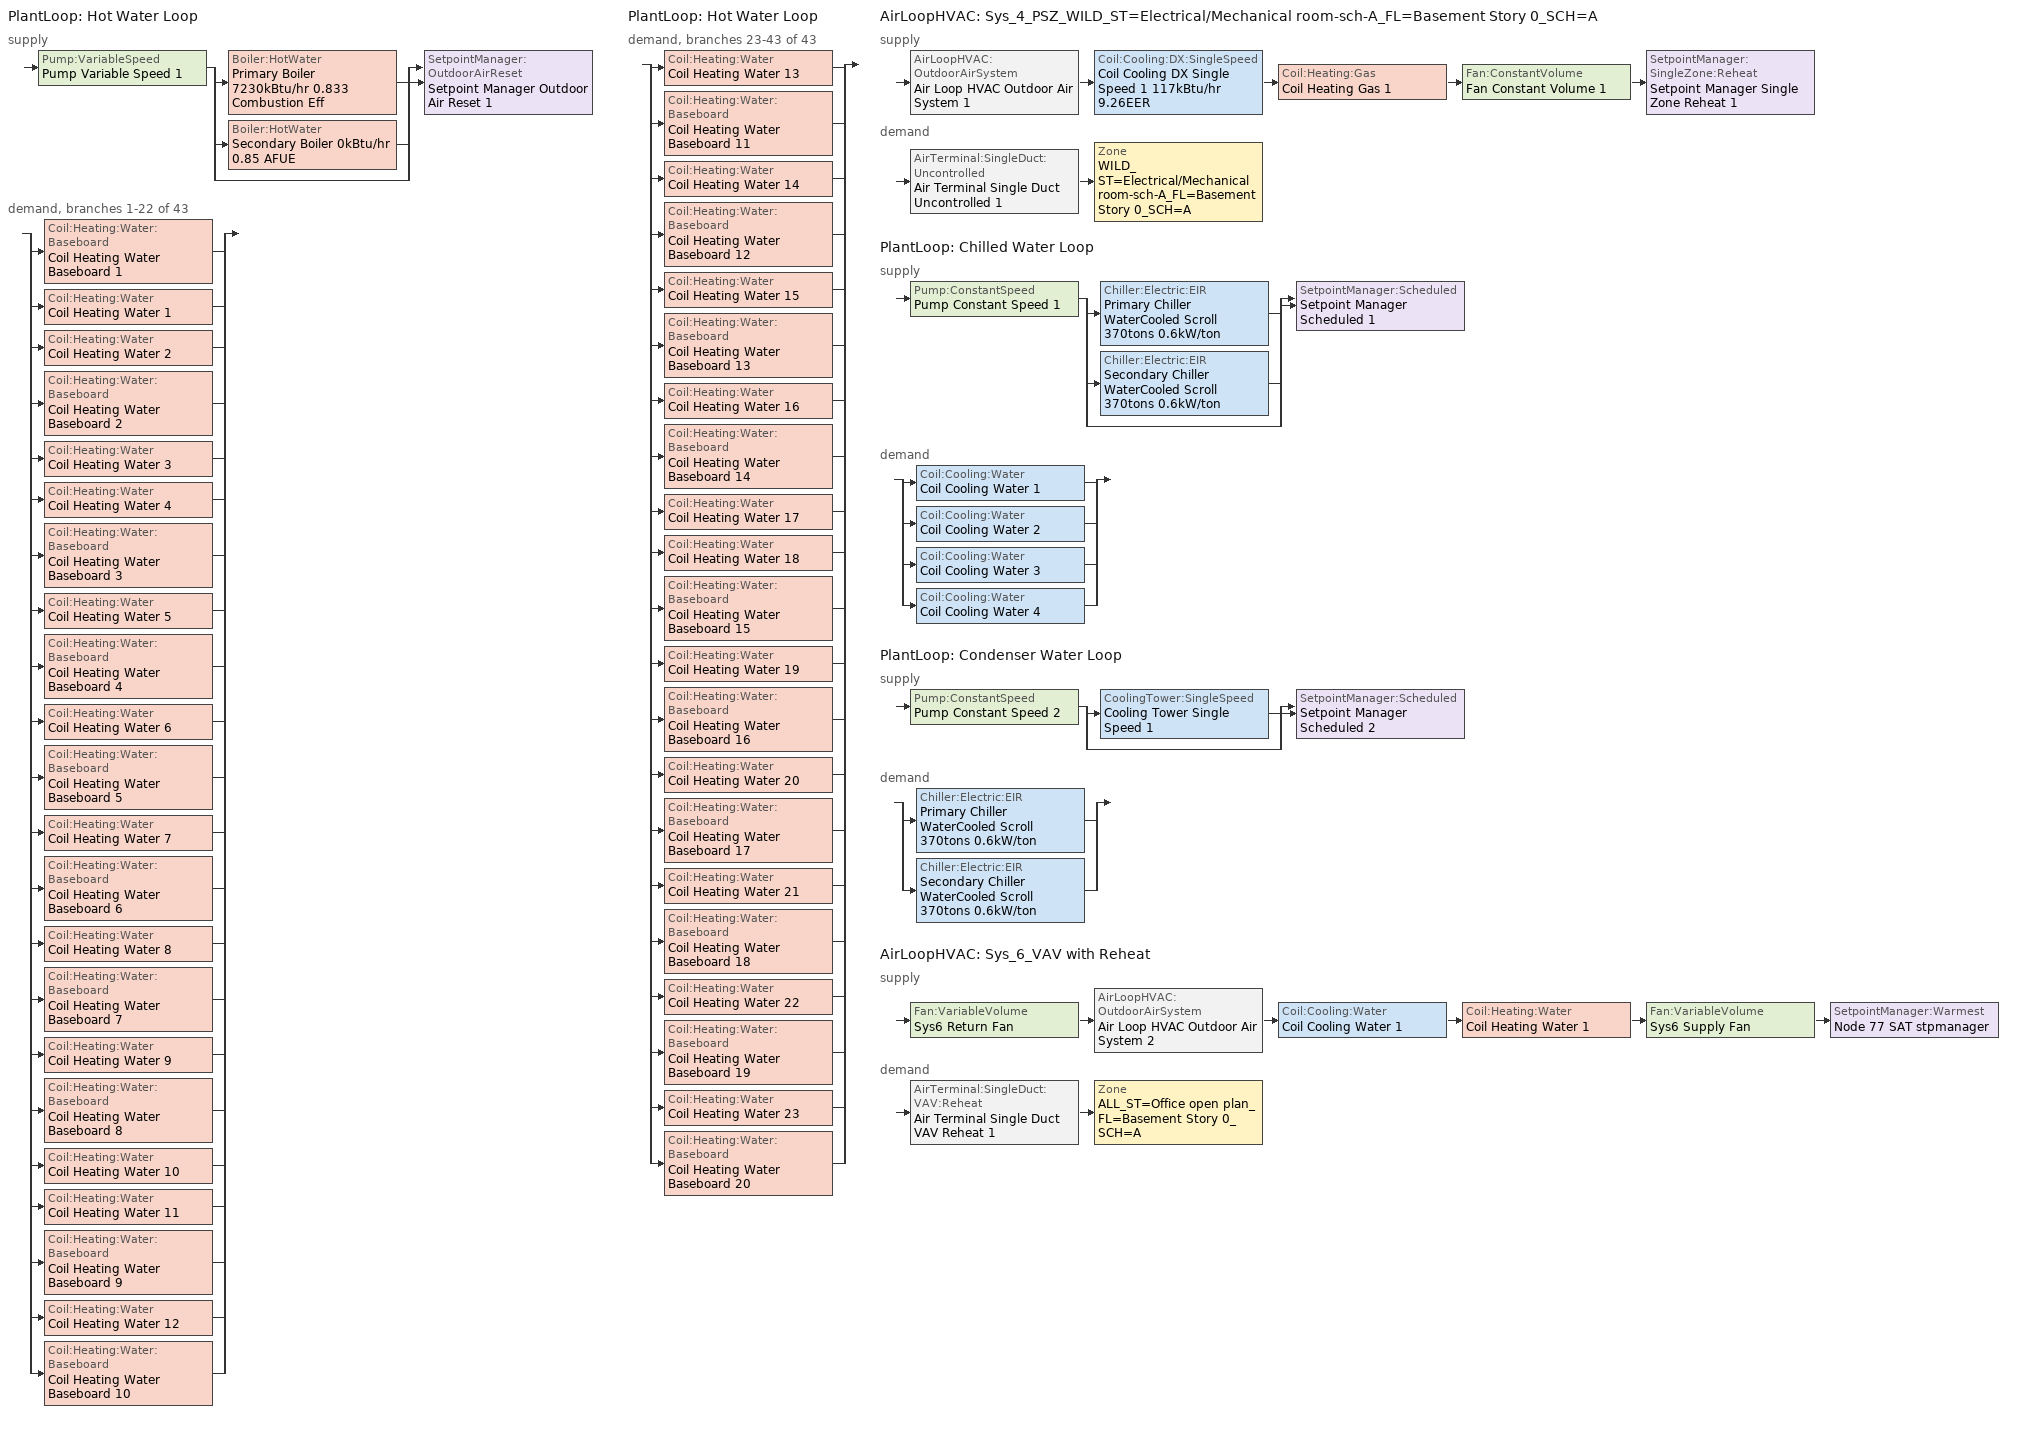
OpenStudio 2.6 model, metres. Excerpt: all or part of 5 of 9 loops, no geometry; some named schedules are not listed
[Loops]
PlantLoop 'Hot Water Loop'
 supply: Pump:VariableSpeed 'Pump Variable Speed 1' > split
  | Boiler:HotWater 'Primary Boiler 7230kBtu/hr 0.833 Combustion Eff'
  | Boiler:HotWater 'Secondary Boiler 0kBtu/hr 0.85 AFUE'
  | bypass
  join > SetpointManager:OutdoorAirReset 'Setpoint Manager Outdoor Air Reset 1'
 demand, branches 1-22 of 43: split
  | Coil:Heating:Water:Baseboard 'Coil Heating Water Baseboard 1'
  | Coil:Heating:Water 'Coil Heating Water 1'
  | Coil:Heating:Water 'Coil Heating Water 2'
  | Coil:Heating:Water:Baseboard 'Coil Heating Water Baseboard 2'
  | Coil:Heating:Water 'Coil Heating Water 3'
  | Coil:Heating:Water 'Coil Heating Water 4'
  | Coil:Heating:Water:Baseboard 'Coil Heating Water Baseboard 3'
  | Coil:Heating:Water 'Coil Heating Water 5'
  | Coil:Heating:Water:Baseboard 'Coil Heating Water Baseboard 4'
  | Coil:Heating:Water 'Coil Heating Water 6'
  | Coil:Heating:Water:Baseboard 'Coil Heating Water Baseboard 5'
  | Coil:Heating:Water 'Coil Heating Water 7'
  | Coil:Heating:Water:Baseboard 'Coil Heating Water Baseboard 6'
  | Coil:Heating:Water 'Coil Heating Water 8'
  | Coil:Heating:Water:Baseboard 'Coil Heating Water Baseboard 7'
  | Coil:Heating:Water 'Coil Heating Water 9'
  | Coil:Heating:Water:Baseboard 'Coil Heating Water Baseboard 8'
  | Coil:Heating:Water 'Coil Heating Water 10'
  | Coil:Heating:Water 'Coil Heating Water 11'
  | Coil:Heating:Water:Baseboard 'Coil Heating Water Baseboard 9'
  | Coil:Heating:Water 'Coil Heating Water 12'
  | Coil:Heating:Water:Baseboard 'Coil Heating Water Baseboard 10'
PlantLoop 'Hot Water Loop'
 demand, branches 23-43 of 43: split
  | Coil:Heating:Water 'Coil Heating Water 13'
  | Coil:Heating:Water:Baseboard 'Coil Heating Water Baseboard 11'
  | Coil:Heating:Water 'Coil Heating Water 14'
  | Coil:Heating:Water:Baseboard 'Coil Heating Water Baseboard 12'
  | Coil:Heating:Water 'Coil Heating Water 15'
  | Coil:Heating:Water:Baseboard 'Coil Heating Water Baseboard 13'
  | Coil:Heating:Water 'Coil Heating Water 16'
  | Coil:Heating:Water:Baseboard 'Coil Heating Water Baseboard 14'
  | Coil:Heating:Water 'Coil Heating Water 17'
  | Coil:Heating:Water 'Coil Heating Water 18'
  | Coil:Heating:Water:Baseboard 'Coil Heating Water Baseboard 15'
  | Coil:Heating:Water 'Coil Heating Water 19'
  | Coil:Heating:Water:Baseboard 'Coil Heating Water Baseboard 16'
  | Coil:Heating:Water 'Coil Heating Water 20'
  | Coil:Heating:Water:Baseboard 'Coil Heating Water Baseboard 17'
  | Coil:Heating:Water 'Coil Heating Water 21'
  | Coil:Heating:Water:Baseboard 'Coil Heating Water Baseboard 18'
  | Coil:Heating:Water 'Coil Heating Water 22'
  | Coil:Heating:Water:Baseboard 'Coil Heating Water Baseboard 19'
  | Coil:Heating:Water 'Coil Heating Water 23'
  | Coil:Heating:Water:Baseboard 'Coil Heating Water Baseboard 20'
AirLoopHVAC 'Sys_4_PSZ_WILD_ST=Electrical/Mechanical room-sch-A_FL=Basement Story 0_SCH=A'
 supply: AirLoopHVAC:OutdoorAirSystem 'Air Loop HVAC Outdoor Air System 1' > Coil:Cooling:DX:SingleSpeed 'Coil Cooling DX Single Speed 1 117kBtu/hr 9.26EER' > Coil:Heating:Gas 'Coil Heating Gas 1' > Fan:ConstantVolume 'Fan Constant Volume 1' > SetpointManager:SingleZone:Reheat 'Setpoint Manager Single Zone Reheat 1'
 demand: AirTerminal:SingleDuct:Uncontrolled 'Air Terminal Single Duct Uncontrolled 1' > Zone 'WILD_ST=Electrical/Mechanical room-sch-A_FL=Basement Story 0_SCH=A'
PlantLoop 'Chilled Water Loop'
 supply: Pump:ConstantSpeed 'Pump Constant Speed 1' > split
  | Chiller:Electric:EIR 'Primary Chiller WaterCooled Scroll 370tons 0.6kW/ton'
  | Chiller:Electric:EIR 'Secondary Chiller WaterCooled Scroll 370tons 0.6kW/ton'
  | bypass
  join > SetpointManager:Scheduled 'Setpoint Manager Scheduled 1'
 demand: split
  | Coil:Cooling:Water 'Coil Cooling Water 1'
  | Coil:Cooling:Water 'Coil Cooling Water 2'
  | Coil:Cooling:Water 'Coil Cooling Water 3'
  | Coil:Cooling:Water 'Coil Cooling Water 4'
PlantLoop 'Condenser Water Loop'
 supply: Pump:ConstantSpeed 'Pump Constant Speed 2' > split
  | CoolingTower:SingleSpeed 'Cooling Tower Single Speed 1'
  | bypass
  join > SetpointManager:Scheduled 'Setpoint Manager Scheduled 2'
 demand: split
  | Chiller:Electric:EIR 'Primary Chiller WaterCooled Scroll 370tons 0.6kW/ton'
  | Chiller:Electric:EIR 'Secondary Chiller WaterCooled Scroll 370tons 0.6kW/ton'
AirLoopHVAC 'Sys_6_VAV with Reheat'
 supply: Fan:VariableVolume 'Sys6 Return Fan' > AirLoopHVAC:OutdoorAirSystem 'Air Loop HVAC Outdoor Air System 2' > Coil:Cooling:Water 'Coil Cooling Water 1' > Coil:Heating:Water 'Coil Heating Water 1' > Fan:VariableVolume 'Sys6 Supply Fan' > SetpointManager:Warmest 'Node 77 SAT stpmanager'
 demand: AirTerminal:SingleDuct:VAV:Reheat 'Air Terminal Single Duct VAV Reheat 1' > Zone 'ALL_ST=Office open plan_FL=Basement Story 0_SCH=A'
[Sizing:Zone] Zone Cooling Design Supply Air Temperature Input Method=SupplyAirTemperature; Zone Cooling Design Supply Air Temperature {C}=13; Zone Cooling Design Supply Air Temperature Difference {deltaC}=11.11; Zone Heating Design Supply Air Temperature Input Method=SupplyAirTemperature; Zone Heating Design Supply Air Temperature {C}=43; Zone Heating Design Supply Air Temperature Difference {deltaC}=11.11; Zone Cooling Design Supply Air Humidity Ratio {kg-H2O/kg-air}=0.0085; Zone Heating Design Supply Air Humidity Ratio {kg-H2O/kg-air}=0.008; Zone Heating Sizing Factor=1.3; Zone Cooling Sizing Factor=1.1; Cooling Design Air Flow Method=DesignDay; Heating Design Air Flow Method=DesignDay; Account for Dedicated Outdoor Air System=No; Dedicated Outdoor Air System Control Strategy=NeutralSupplyAir; Dedicated Outdoor Air Low Setpoint Temperature for Design {C}=autosize; Dedicated Outdoor Air High Setpoint Temperature for Design {C}=autosize
ALL_ST=Office open plan_FL=Basement Story 0_SCH=A; WILD_ST=Electrical/Mechanical room-sch-A_FL=Basement Story 0_SCH=A
[Zone equipment]
ALL_ST=Office open plan_FL=Basement Story 0_SCH=A: ALL_ST=Office open plan_FL=Basement Story 0_SCH=A erv doas, Air Terminal Single Duct VAV Reheat 1, Zone HVAC Baseboard Convective Water 2
WILD_ST=Electrical/Mechanical room-sch-A_FL=Basement Story 0_SCH=A: WILD_ST=Electrical/Mechanical room-sch-A_FL=Basement Story 0_SCH=A erv doas, Air Terminal Single Duct Uncontrolled 1, Zone HVAC Baseboard Convective Water 1
[PlantLoop] Glycol Concentration=0; Plant Loop Volume {m3}=Autocalculate; Load Distribution Scheme=Optimal
Name | Fluid Type
Hot Water Loop | Water
Chilled Water Loop; Condenser Water Loop
[Sizing:Plant] Sizing Option=NonCoincident; Zone Timesteps in Averaging Window=1; Coincident Sizing Factor Mode=None
Name | Loop Type | Design Loop Exit Temperature {C} | Loop Design Temperature Difference {deltaC}
Hot Water Loop | Heating | 82 | 16
Chilled Water Loop | Cooling | 7 | 6
Condenser Water Loop | Condenser | 29 | 6
[Pump:VariableSpeed]
Pump Variable Speed 1: Motor Efficiency=0.917; Pump Control Type=Intermittent; Skin Loss Radiative Fraction=0.5; Design Power Sizing Method=PowerPerFlowPerPressure; Design Electric Power per Unit Flow Rate {W/(m3/s)}=348701.1; Design Shaft Power per Unit Flow Rate per Unit Head {W-s/m3-Pa}=1.53876; Design Minimum Flow Rate Fraction=0
[Boiler:HotWater] Fuel Type=NaturalGas; Nominal Thermal Efficiency=0.92; Normalized Boiler Efficiency Curve=BOILER-EFFFPLR-NECB2011; Water Outlet Upper Temperature Limit {C}=99; Parasitic Electric Load {W}=0; Sizing Factor=1
Name | Nominal Capacity {W} | Minimum Part Load Ratio | Boiler Flow Mode
Primary Boiler 7230kBtu/hr 0.833 Combustion Eff | 2.119e+06 | 0.25 | LeavingSetpointModulated
Secondary Boiler 0kBtu/hr 0.85 AFUE | 0.001 |  | ConstantFlow
[SetpointManager:OutdoorAirReset]
Setpoint Manager Outdoor Air Reset 1: Control Variable=Temperature; Setpoint at Outdoor Low Temperature {C}=82; Outdoor Low Temperature {C}=-16; Setpoint at Outdoor High Temperature {C}=60; Outdoor High Temperature {C}=0
[AirLoopHVAC] Design Supply Air Flow Rate {m3/s}=AutoSize
Name | Availability Schedule
Sys_4_PSZ_WILD_ST=Electrical/Mechanical room-sch-A_FL=Basement Story 0_SCH=A | Sys_4_PSZ_WILD_ST=Electrical/Mechanical room-sch-A_FL=Basement Story 0_SCH=A Occ Sch
Sys_6_VAV with Reheat | Sys_6_VAV with Reheat Occ Sch
[Sizing:System] Type of Load to Size On=Sensible; Design Outdoor Air Flow Rate {m3/s}=Autosize; Preheat Design Temperature {C}=7; Preheat Design Humidity Ratio {kg-H2O/kg-Air}=0.008; Precool Design Humidity Ratio {kg-H2O/kg-Air}=0.008; Central Cooling Design Supply Air Temperature {C}=13; Sizing Option=NonCoincident; 100% Outdoor Air in Cooling=No; 100% Outdoor Air in Heating=No; Central Cooling Design Supply Air Humidity Ratio {kg-H2O/kg-Air}=0.0085; Central Heating Design Supply Air Humidity Ratio {kg-H2O/kg-Air}=0.008; Cooling Design Air Flow Method=DesignDay; Cooling Design Air Flow Rate {m3/s}=0; Heating Design Air Flow Method=DesignDay; Heating Design Air Flow Rate {m3/s}=0; System Outdoor Air Method=ZoneSum; Zone Maximum Outdoor Air Fraction=1; Cooling Supply Air Flow Rate Per Floor Area {m3/s-m2}=0.00996765; Cooling Fraction of Autosized Cooling Supply Air Flow Rate=1; Cooling Supply Air Flow Rate Per Unit Cooling Capacity {m3/s-W}=3.94755e-05; Heating Supply Air Flow Rate Per Floor Area {m3/s-m2}=0.00996765; Heating Fraction of Autosized Heating Supply Air Flow Rate=1; Heating Fraction of Autosized Cooling Supply Air Flow Rate=1; Heating Supply Air Flow Rate Per Unit Heating Capacity {m3/s-W}=3.15882e-05; Cooling Design Capacity Method=CoolingDesignCapacity; Cooling Design Capacity {W}=autosize; Cooling Design Capacity Per Floor Area {W/m2}=234.7; Fraction of Autosized Cooling Design Capacity=1; Heating Design Capacity Method=HeatingDesignCapacity; Heating Design Capacity {W}=autosize; Heating Design Capacity Per Floor Area {W/m2}=157; Fraction of Autosized Heating Design Capacity=1; Central Cooling Capacity Control Method=OnOff
Name | Minimum System Air Flow Ratio | Precool Design Temperature {C} | Central Heating Design Supply Air Temperature {C}
Sys_4_PSZ_WILD_ST=Electrical/Mechanical room-sch-A_FL=Basement Story 0_SCH=A | 1 | 13 | 43
Sys_6_VAV with Reheat | 0.3 | 12.8 | 13.1
[Fan:ConstantVolume]
Fan Constant Volume 1: Availability Schedule=Always On Discrete; Fan Efficiency=0.39975; Pressure Rise {Pa}=640; Maximum Flow Rate {m3/s}=AutoSize; Motor Efficiency=0.615
[Coil:Heating:Gas]
Coil Heating Gas 1: Availability Schedule=Always On Discrete; Gas Burner Efficiency=0.81; Nominal Capacity {W}=AutoSize; Parasitic Electric Load {W}=0; Part Load Fraction Correlation Curve=FURNACE-EFFPLR-NECB2011; Parasitic Gas Load {W}=0
[Coil:Cooling:DX:SingleSpeed]
Coil Cooling DX Single Speed 1 117kBtu/hr 9.26EER: Availability Schedule=Always On Discrete; Rated Total Cooling Capacity {W}=autosize; Rated Sensible Heat Ratio=autosize; Rated COP {W/W}=3.21486; Rated Air Flow Rate {m3/s}=autosize; Rated Evaporator Fan Power Per Volume Flow Rate {W/(m3/s)}=773.3; Total Cooling Capacity Function of Temperature Curve=DXCOOL-NECB2011-REF-CAPFT; Total Cooling Capacity Function of Flow Fraction Curve=DXCOOL-NECB2011-REF-CAPFFLOW; Energy Input Ratio Function of Temperature Curve=DXCOOL-NECB2011-REF-COOLEIRFT; Energy Input Ratio Function of Flow Fraction Curve=DXCOOL-NECB2011-REF-COOLEIRFFLOW; Part Load Fraction Correlation Curve=DXCOOL-NECB2011-REF-COOLPLFFPLR; Condenser Type=AirCooled; Evaporative Condenser Effectiveness=0; Evaporative Condenser Air Flow Rate {m3/s}=Autosize; Evaporative Condenser Pump Rated Power Consumption {W}=Autosize; Crankcase Heater Capacity {W}=0; Maximum Outdoor Dry-Bulb Temperature for Crankcase Heater Operation {C}=0; Basin Heater Capacity {W/K}=0; Basin Heater Setpoint Temperature {C}=10
[Controller:OutdoorAir] Minimum Outdoor Air Flow Rate {m3/s}=0; Maximum Outdoor Air Flow Rate {m3/s}=0; Economizer Control Type=DifferentialEnthalpy; Economizer Control Action Type=ModulateFlow; Lockout Type=NoLockout; Minimum Limit Type=FixedMinimum; High Humidity Control=No; Heat Recovery Bypass Control Type=BypassWhenOAFlowGreaterThanMinimum
Name | Minimum Outdoor Air Schedule | Controller Mechanical Ventilation
Controller Outdoor Air 1 | Sys_4_PSZ_WILD_ST=Electrical/Mechanical room-sch-A_FL=Basement Story 0_SCH=A Occ Sch | Controller Mechanical Ventilation 1
Controller Outdoor Air 2 | Sys_6_VAV with Reheat Occ Sch | Controller Mechanical Ventilation 2
[Controller:MechanicalVentilation] Availability Schedule=Always On Discrete; System Outdoor Air Method=ZoneSum
Controller Mechanical Ventilation 1; Controller Mechanical Ventilation 2
[AirLoopHVAC:OutdoorAirSystem]
Name | Controller
Air Loop HVAC Outdoor Air System 1 | Controller Outdoor Air 1
Air Loop HVAC Outdoor Air System 2 | Controller Outdoor Air 2
[SetpointManager:SingleZone:Reheat]
Setpoint Manager Single Zone Reheat 1: Minimum Supply Air Temperature {C}=13; Maximum Supply Air Temperature {C}=43; Control Zone=WILD_ST=Electrical/Mechanical room-sch-A_FL=Basement Story 0_SCH=A
[AirTerminal:SingleDuct:Uncontrolled]
Air Terminal Single Duct Uncontrolled 1: Availability Schedule=Always On Discrete; Maximum Air Flow Rate {m3/s}=AutoSize
[Coil:Heating:Water:Baseboard] Heating Design Capacity Method=HeatingDesignCapacity; Heating Design Capacity {W}=autosize; Heating Design Capacity Per Floor Area {W/m2}=0; Fraction of Autosized Heating Design Capacity=0.8
Coil Heating Water Baseboard 1; Coil Heating Water Baseboard 2; Coil Heating Water Baseboard 3; Coil Heating Water Baseboard 4; Coil Heating Water Baseboard 5; Coil Heating Water Baseboard 6; Coil Heating Water Baseboard 7; Coil Heating Water Baseboard 8; Coil Heating Water Baseboard 9; Coil Heating Water Baseboard 10; Coil Heating Water Baseboard 11; Coil Heating Water Baseboard 12; Coil Heating Water Baseboard 13; Coil Heating Water Baseboard 14; Coil Heating Water Baseboard 15; Coil Heating Water Baseboard 16; Coil Heating Water Baseboard 17; Coil Heating Water Baseboard 18; Coil Heating Water Baseboard 19; Coil Heating Water Baseboard 20
[ZoneHVAC:Baseboard:Convective:Water] Availability Schedule=Always On Discrete
Name | Heating Coil
Zone HVAC Baseboard Convective Water 1 | Coil Heating Water Baseboard 1
Zone HVAC Baseboard Convective Water 2 | Coil Heating Water Baseboard 2
Zone HVAC Baseboard Convective Water 3 | Coil Heating Water Baseboard 3
Zone HVAC Baseboard Convective Water 4 | Coil Heating Water Baseboard 4
Zone HVAC Baseboard Convective Water 5 | Coil Heating Water Baseboard 5
Zone HVAC Baseboard Convective Water 6 | Coil Heating Water Baseboard 6
Zone HVAC Baseboard Convective Water 7 | Coil Heating Water Baseboard 7
Zone HVAC Baseboard Convective Water 8 | Coil Heating Water Baseboard 8
Zone HVAC Baseboard Convective Water 9 | Coil Heating Water Baseboard 9
Zone HVAC Baseboard Convective Water 10 | Coil Heating Water Baseboard 10
Zone HVAC Baseboard Convective Water 11 | Coil Heating Water Baseboard 11
Zone HVAC Baseboard Convective Water 12 | Coil Heating Water Baseboard 12
Zone HVAC Baseboard Convective Water 13 | Coil Heating Water Baseboard 13
Zone HVAC Baseboard Convective Water 14 | Coil Heating Water Baseboard 14
Zone HVAC Baseboard Convective Water 15 | Coil Heating Water Baseboard 15
Zone HVAC Baseboard Convective Water 16 | Coil Heating Water Baseboard 16
Zone HVAC Baseboard Convective Water 17 | Coil Heating Water Baseboard 17
Zone HVAC Baseboard Convective Water 18 | Coil Heating Water Baseboard 18
Zone HVAC Baseboard Convective Water 19 | Coil Heating Water Baseboard 19
Zone HVAC Baseboard Convective Water 20 | Coil Heating Water Baseboard 20
[Pump:ConstantSpeed] Rated Flow Rate {m3/s}=autosize; Rated Pump Head {Pa}=179352; Rated Power Consumption {W}=autosize; Fraction of Motor Inefficiencies to Fluid Stream=0; Pump Control Type=Intermittent; Design Power Sizing Method=PowerPerFlowPerPressure; Design Electric Power per Unit Flow Rate {W/(m3/s)}=348701.1
Name | Motor Efficiency | Design Shaft Power per Unit Flow Rate per Unit Head {W-s/m3-Pa}
Pump Constant Speed 1 | 0.941 | 1.84221
Pump Constant Speed 2 | 0.954 | 1.60085
[Chiller:Electric:EIR] Reference Capacity {W}=1.30116e+06; Reference COP {W/W}=5.67258; Cooling Capacity Function of Temperature Curve=WaterCooled_Scroll_CAPFT_NECB2011; Electric Input to Cooling Output Ratio Function of Temperature Curve=WaterCooled_Scroll_EIRFT_NECB2011; Electric Input to Cooling Output Ratio Function of Part Load Ratio Curve=WaterCooled_Scroll_EIRFPLR_NECB2011; Minimum Part Load Ratio=0.25; Minimum Unloading Ratio=0.25; Condenser Type=WaterCooled; Chiller Flow Mode=LeavingSetpointModulated; Design Heat Recovery Water Flow Rate {m3/s}=0; Sizing Factor=1; Basin Heater Capacity {W/K}=0; Basin Heater Setpoint Temperature {C}=10
Primary Chiller WaterCooled Scroll 370tons 0.6kW/ton; Secondary Chiller WaterCooled Scroll 370tons 0.6kW/ton
[SetpointManager:Scheduled] Control Variable=Temperature
Name | Schedule
Setpoint Manager Scheduled 1 | CHW Temp
Setpoint Manager Scheduled 2 | CW Temp
[CoolingTower:SingleSpeed]
Cooling Tower Single Speed 1: Design Water Flow Rate {m3/s}=autosize; Design Air Flow Rate {m3/s}=autosize; Fan Power at Design Air Flow Rate {W}=39794; U-Factor Times Area Value at Design Air Flow Rate {W/K}=autosize; Air Flow Rate in Free Convection Regime {m3/s}=autosize; U-Factor Times Area Value at Free Convection Air Flow Rate {W/K}=autosize; Performance Input Method=UFactorTimesAreaAndDesignWaterFlowRate; Free Convection Capacity {W}=0; Basin Heater Capacity {W/K}=0; Evaporation Loss Mode=LossFactor; Evaporation Loss Factor {percent/K}=0.2; Drift Loss Percent {percent}=0.008; Blowdown Calculation Mode=ConcentrationRatio; Blowdown Concentration Ratio=3; Capacity Control=FanCycling; Number of Cells=2; Cell Control=MinimalCell; Cell Minimum  Water Flow Rate Fraction=0.33; Cell Maximum Water Flow Rate Fraction=2.5; Sizing Factor=1; Free Convection Air Flow Rate Sizing Factor=0.1; Free Convection U-Factor Times Area Value Sizing Factor=0.1; Heat Rejection Capacity and Nominal Capacity Sizing Ratio=1.25; Free Convection Nominal Capacity Sizing Factor=0.1; Design Inlet Air Dry-Bulb Temperature {C}=35; Design Inlet Air Wet-Bulb Temperature {C}=24; Design Approach Temperature {deltaC}=5; Design Range Temperature {deltaC}=6
[Fan:VariableVolume] Availability Schedule=Always On Discrete; Maximum Flow Rate {m3/s}=Autosize; Fan Power Minimum Flow Rate Input Method=Fraction; Fan Power Minimum Flow Fraction=0.68; Fan Power Minimum Air Flow Rate {m3/s}=0; Motor In Airstream Fraction=1; Fan Power Coefficient 1=-2.4176; Fan Power Coefficient 2=9.5874; Fan Power Coefficient 3=-11.559; Fan Power Coefficient 4=5.4009; Fan Power Coefficient 5=0
Name | Fan Efficiency | Pressure Rise {Pa} | Motor Efficiency
Sys6 Supply Fan | 0.549965 | 1000 | 0.8461
Sys6 Return Fan | 0.299975 | 250 | 0.4615
[Coil:Heating:Water] Availability Schedule=Always On Discrete
Coil Heating Water 1; Coil Heating Water 2; Coil Heating Water 3; Coil Heating Water 4; Coil Heating Water 5; Coil Heating Water 6; Coil Heating Water 7; Coil Heating Water 8; Coil Heating Water 9; Coil Heating Water 10; Coil Heating Water 11; Coil Heating Water 12; Coil Heating Water 13; Coil Heating Water 14; Coil Heating Water 15; Coil Heating Water 16; Coil Heating Water 17; Coil Heating Water 18; Coil Heating Water 19; Coil Heating Water 20; Coil Heating Water 21; Coil Heating Water 22; Coil Heating Water 23
[Coil:Cooling:Water] Availability Schedule=Always On Discrete
Coil Cooling Water 1; Coil Cooling Water 2; Coil Cooling Water 3; Coil Cooling Water 4
[Controller:WaterCoil] Minimum Actuated Flow {m3/s}=0
Name | Water Coil | Action | Controller Convergence Tolerance {deltaC}
Controller Water Coil 1 | Coil Heating Water 1 | Normal | 0.0001
Controller Water Coil 2 | Coil Cooling Water 1 | Reverse
Controller Water Coil 3 | Coil Heating Water 2 | Normal | 0.0001
Controller Water Coil 4 | Coil Heating Water 3 | Normal | 0.0001
Controller Water Coil 5 | Coil Cooling Water 2 | Reverse
Controller Water Coil 6 | Coil Heating Water 4 | Normal | 0.0001
Controller Water Coil 7 | Coil Heating Water 5 | Normal | 0.0001
Controller Water Coil 8 | Coil Heating Water 6 | Normal | 0.0001
Controller Water Coil 9 | Coil Heating Water 7 | Normal | 0.0001
Controller Water Coil 10 | Coil Heating Water 8 | Normal | 0.0001
Controller Water Coil 11 | Coil Heating Water 9 | Normal | 0.0001
Controller Water Coil 12 | Coil Heating Water 10 | Normal | 0.0001
Controller Water Coil 13 | Coil Cooling Water 3 | Reverse
Controller Water Coil 14 | Coil Heating Water 11 | Normal | 0.0001
Controller Water Coil 15 | Coil Heating Water 12 | Normal | 0.0001
Controller Water Coil 16 | Coil Heating Water 13 | Normal | 0.0001
Controller Water Coil 17 | Coil Heating Water 14 | Normal | 0.0001
Controller Water Coil 18 | Coil Heating Water 15 | Normal | 0.0001
Controller Water Coil 19 | Coil Heating Water 16 | Normal | 0.0001
Controller Water Coil 20 | Coil Heating Water 17 | Normal | 0.0001
Controller Water Coil 21 | Coil Cooling Water 4 | Reverse
Controller Water Coil 22 | Coil Heating Water 18 | Normal | 0.0001
Controller Water Coil 23 | Coil Heating Water 19 | Normal | 0.0001
Controller Water Coil 24 | Coil Heating Water 20 | Normal | 0.0001
Controller Water Coil 25 | Coil Heating Water 21 | Normal | 0.0001
Controller Water Coil 26 | Coil Heating Water 22 | Normal | 0.0001
Controller Water Coil 27 | Coil Heating Water 23 | Normal | 0.0001
[AirTerminal:SingleDuct:VAV:Reheat]
Air Terminal Single Duct VAV Reheat 1: Availability Schedule=Always On Discrete; Maximum Air Flow Rate {m3/s}=AutoSize; Zone Minimum Air Flow Input Method=Constant; Constant Minimum Air Flow Fraction=0.05; Fixed Minimum Air Flow Rate {m3/s}=1.56736; Reheat Coil=Coil Heating Water 2; Maximum Hot Water or Steam Flow Rate {m3/s}=AutoSize; Minimum Hot Water or Steam Flow Rate {m3/s}=0; Convergence Tolerance=0.001; Damper Heating Action=Normal; Maximum Flow per Zone Floor Area During Reheat {m3/s-m2}=AutoSize; Maximum Flow Fraction During Reheat=AutoSize; Maximum Reheat Air Temperature {C}=43; Control For Outdoor Air=No
[HeatExchanger:AirToAir:SensibleAndLatent] Availability Schedule=Always On Discrete; Nominal Supply Air Flow Rate {m3/s}=autosize; Sensible Effectiveness at 100% Heating Air Flow=0.76; Latent Effectiveness at 100% Heating Air Flow=0.75; Sensible Effectiveness at 75% Heating Air Flow=0.81; Latent Effectiveness at 75% Heating Air Flow=0.75; Sensible Effectiveness at 100% Cooling Air Flow=0.76; Latent Effectiveness at 100% Cooling Air Flow=0.75; Sensible Effectiveness at 75% Cooling Air Flow=0.81; Latent Effectiveness at 75% Cooling Air Flow=0.75; Supply Air Outlet Temperature Control=No; Heat Exchanger Type=Rotary; Frost Control Type=ExhaustAirRecirculation; Threshold Temperature {C}=-23.3; Initial Defrost Time Fraction=0.167; Rate of Defrost Time Fraction Increase {1/K}=0.012; Economizer Lockout=No
Name | Nominal Electric Power {W}
ALL_ST=Office open plan_FL=Basement Story 0_SCH=A erv hx | 287.084
WILD_ST=Electrical/Mechanical room-sch-A_FL=Basement Story 0_SCH=A erv hx | 657.844
[ZoneHVAC:EnergyRecoveryVentilator:Controller] Temperature High Limit {C}=19; Temperature Low Limit {C}=13; Exhaust Air Temperature Limit=NoExhaustAirTemperatureLimit; Exhaust Air Enthalpy Limit=NoExhaustAirEnthalpyLimit; Time of Day Economizer Flow Control Schedule=Always Off Discrete; High Humidity Control Flag=No; High Humidity Outdoor Air Flow Ratio=1; Control High Indoor Humidity Based on Outdoor Humidity Ratio=Yes
Name | Electronic Enthalpy Limit Curve
ALL_ST=Office open plan_FL=Basement Story 0_SCH=A erv contr | Curve Cubic 20
WILD_ST=Electrical/Mechanical room-sch-A_FL=Basement Story 0_SCH=A erv contr | Curve Cubic 21
[Fan:OnOff] Availability Schedule=Always On Discrete; Fan Efficiency=0.75; Pressure Rise {Pa}=200; Maximum Flow Rate {m3/s}=autosize; Motor Efficiency=0.9; Motor In Airstream Fraction=1
Name | Fan Power Ratio Function of Speed Ratio Curve | Fan Efficiency Ratio Function of Speed Ratio Curve
ALL_ST=Office open plan_FL=Basement Story 0_SCH=A erv sup fan | Fan On Off Power Curve 38 | Fan On Off Efficiency Curve 38
ALL_ST=Office open plan_FL=Basement Story 0_SCH=A erv exh fan | Fan On Off Power Curve 39 | Fan On Off Efficiency Curve 39
WILD_ST=Electrical/Mechanical room-sch-A_FL=Basement Story 0_SCH=A erv sup fan | Fan On Off Power Curve 40 | Fan On Off Efficiency Curve 40
WILD_ST=Electrical/Mechanical room-sch-A_FL=Basement Story 0_SCH=A erv exh fan | Fan On Off Power Curve 41 | Fan On Off Efficiency Curve 41
[ZoneHVAC:EnergyRecoveryVentilator] Supply Air Flow Rate {m3/s}=autosize; Exhaust Air Flow Rate {m3/s}=autosize; Ventilation Rate per Occupant {m3/s-person}=0
Name | Availability Schedule | Heat Exchanger | Supply Air Fan | Exhaust Air Fan | Controller | Ventilation Rate per Unit Floor Area {m3/s-m2}
ALL_ST=Office open plan_FL=Basement Story 0_SCH=A erv doas | Sys_6_VAV with Reheat Occ Sch | ALL_ST=Office open plan_FL=Basement Story 0_SCH=A erv hx | ALL_ST=Office open plan_FL=Basement Story 0_SCH=A erv sup fan | ALL_ST=Office open plan_FL=Basement Story 0_SCH=A erv exh fan | ALL_ST=Office open plan_FL=Basement Story 0_SCH=A erv contr | 0.00042164
WILD_ST=Electrical/Mechanical room-sch-A_FL=Basement Story 0_SCH=A erv doas | Sys_4_PSZ_WILD_ST=Electrical/Mechanical room-sch-A_FL=Basement Story 0_SCH=A Occ Sch | WILD_ST=Electrical/Mechanical room-sch-A_FL=Basement Story 0_SCH=A erv hx | WILD_ST=Electrical/Mechanical room-sch-A_FL=Basement Story 0_SCH=A erv sup fan | WILD_ST=Electrical/Mechanical room-sch-A_FL=Basement Story 0_SCH=A erv exh fan | WILD_ST=Electrical/Mechanical room-sch-A_FL=Basement Story 0_SCH=A erv contr | 0.0003048
[SetpointManager:Warmest]
Node 77 SAT stpmanager: Control Variable=Temperature; Minimum Setpoint Temperature {C}=12; Maximum Setpoint Temperature {C}=35; Strategy=MaximumTemperature
[Schedule:Ruleset]
Name | Default Day Schedule | Summer Design Day Schedule | Winter Design Day Schedule
CHW Temp | Schedule Day 3
CW Temp | Schedule Day 4
Sys_4_PSZ_WILD_ST=Electrical/Mechanical room-sch-A_FL=Basement Story 0_SCH=A Occ Sch | Sys_4_PSZ_WILD_ST=Electrical/Mechanical room-sch-A_FL=Basement Story 0_SCH=A Occ Sch Default | Sys_4_PSZ_WILD_ST=Electrical/Mechanical room-sch-A_FL=Basement Story 0_SCH=A Occ Sch Summer Design Day | Sys_4_PSZ_WILD_ST=Electrical/Mechanical room-sch-A_FL=Basement Story 0_SCH=A Occ Sch Winter Design Day
Sys_6_VAV with Reheat Occ Sch | Sys_6_VAV with Reheat Occ Sch Default | Sys_6_VAV with Reheat Occ Sch Summer Design Day | Sys_6_VAV with Reheat Occ Sch Winter Design Day
[Schedule:Day]
Schedule Day 3; wkdCHW Temp 1; satCHW Temp 1; sunCHW Temp 1: 1, 0, 7, 2, 0, 7, 3, 0, 7, 4, 0, 7, 5, 0, 7, 6, 0, 7, 7, 0, 7, 8, 0, 7, 9, 0, 7, 10, 0, 7, 11, 0, 7, 12, 0, 7, 13, 0, 7, 14, 0, 7, 15, 0, 7, 16, 0, 7, 17, 0, 7, 18, 0, 7, 19, 0, 7, 20, 0, 7, 21, 0, 7, 22, 0, 7, 23, 0, 7, 24, 0, 7
Schedule Day 4; wkdCW Temp 1; satCW Temp 1; sunCW Temp 1: 1, 0, 29, 2, 0, 29, 3, 0, 29, 4, 0, 29, 5, 0, 29, 6, 0, 29, 7, 0, 29, 8, 0, 29, 9, 0, 29, 10, 0, 29, 11, 0, 29, 12, 0, 29, 13, 0, 29, 14, 0, 29, 15, 0, 29, 16, 0, 29, 17, 0, 29, 18, 0, 29, 19, 0, 29, 20, 0, 29, 21, 0, 29, 22, 0, 29, 23, 0, 29, 24, 0, 29
Sys_4_PSZ_WILD_ST=Electrical/Mechanical room-sch-A_FL=Basement Story 0_SCH=A Occ Sch Default; Sys_4_PSZ_WILD_ST=Electrical/Mechanical room-sch-A_FL=Basement Story 0_SCH=A Occ Sch Winter Design Day; Sys_4_PSZ_WILD_ST=Electrical/Mechanical room-sch-A_FL=Basement Story 0_SCH=A Occ Sch Summer Design Day; Sys_6_VAV with Reheat Occ Sch Default; Sys_6_VAV with Reheat Occ Sch Winter Design Day; Sys_6_VAV with Reheat Occ Sch Summer Design Day: 24, 0, 1
Sys_4_PSZ_WILD_ST=Electrical/Mechanical room-sch-A_FL=Basement Story 0_SCH=A Occ Sch Monday; Sys_4_PSZ_WILD_ST=Electrical/Mechanical room-sch-A_FL=Basement Story 0_SCH=A Occ Sch Tuesday; Sys_4_PSZ_WILD_ST=Electrical/Mechanical room-sch-A_FL=Basement Story 0_SCH=A Occ Sch Wednesday; Sys_4_PSZ_WILD_ST=Electrical/Mechanical room-sch-A_FL=Basement Story 0_SCH=A Occ Sch Thursday; Sys_4_PSZ_WILD_ST=Electrical/Mechanical room-sch-A_FL=Basement Story 0_SCH=A Occ Sch Friday; Sys_6_VAV with Reheat Occ Sch Monday; Sys_6_VAV with Reheat Occ Sch Tuesday; Sys_6_VAV with Reheat Occ Sch Wednesday; Sys_6_VAV with Reheat Occ Sch Thursday; Sys_6_VAV with Reheat Occ Sch Friday: 8, 0, 0, 19, 0, 1, 24, 0, 0
Sys_4_PSZ_WILD_ST=Electrical/Mechanical room-sch-A_FL=Basement Story 0_SCH=A Occ Sch Saturday; Sys_4_PSZ_WILD_ST=Electrical/Mechanical room-sch-A_FL=Basement Story 0_SCH=A Occ Sch Sunday; Sys_6_VAV with Reheat Occ Sch Saturday; Sys_6_VAV with Reheat Occ Sch Sunday: 24, 0, 0
[Schedule:Rule] Date Specification Type=DateRange; Start Month=1; Start Day=1; End Month=12
Name | Schedule Ruleset | Rule Order | Day Schedule | Apply Sunday | Apply Monday | Apply Tuesday | Apply Wednesday | Apply Thursday | Apply Friday | Apply Saturday | End Day
wkdCHW Temp rule | CHW Temp | 2 | wkdCHW Temp 1 | No | Yes | Yes | Yes | Yes | Yes | No | 31
satCHW Temprule | CHW Temp | 1 | satCHW Temp 1 | No | No | No | No | No | No | Yes | 31
sunCHW Temprule | CHW Temp | 0 | sunCHW Temp 1 | Yes | No | No | No | No | No | No | 31
wkdCW Temp rule | CW Temp | 2 | wkdCW Temp 1 | No | Yes | Yes | Yes | Yes | Yes | No | 31
satCW Temprule | CW Temp | 1 | satCW Temp 1 | No | No | No | No | No | No | Yes | 31
sunCW Temprule | CW Temp | 0 | sunCW Temp 1 | Yes | No | No | No | No | No | No | 31
Sys_4_PSZ_WILD_ST=Electrical/Mechanical room-sch-A_FL=Basement Story 0_SCH=A Occ Sch Monday Rule | Sys_4_PSZ_WILD_ST=Electrical/Mechanical room-sch-A_FL=Basement Story 0_SCH=A Occ Sch | 6 | Sys_4_PSZ_WILD_ST=Electrical/Mechanical room-sch-A_FL=Basement Story 0_SCH=A Occ Sch Monday |  | Yes |  |  |  |  |  | 25
Sys_4_PSZ_WILD_ST=Electrical/Mechanical room-sch-A_FL=Basement Story 0_SCH=A Occ Sch Tuesday Rule | Sys_4_PSZ_WILD_ST=Electrical/Mechanical room-sch-A_FL=Basement Story 0_SCH=A Occ Sch | 5 | Sys_4_PSZ_WILD_ST=Electrical/Mechanical room-sch-A_FL=Basement Story 0_SCH=A Occ Sch Tuesday |  |  | Yes |  |  |  |  | 26
Sys_4_PSZ_WILD_ST=Electrical/Mechanical room-sch-A_FL=Basement Story 0_SCH=A Occ Sch Wednesday Rule | Sys_4_PSZ_WILD_ST=Electrical/Mechanical room-sch-A_FL=Basement Story 0_SCH=A Occ Sch | 4 | Sys_4_PSZ_WILD_ST=Electrical/Mechanical room-sch-A_FL=Basement Story 0_SCH=A Occ Sch Wednesday |  |  |  | Yes |  |  |  | 27
Sys_4_PSZ_WILD_ST=Electrical/Mechanical room-sch-A_FL=Basement Story 0_SCH=A Occ Sch Thursday Rule | Sys_4_PSZ_WILD_ST=Electrical/Mechanical room-sch-A_FL=Basement Story 0_SCH=A Occ Sch | 3 | Sys_4_PSZ_WILD_ST=Electrical/Mechanical room-sch-A_FL=Basement Story 0_SCH=A Occ Sch Thursday |  |  |  |  | Yes |  |  | 28
Sys_4_PSZ_WILD_ST=Electrical/Mechanical room-sch-A_FL=Basement Story 0_SCH=A Occ Sch Friday Rule | Sys_4_PSZ_WILD_ST=Electrical/Mechanical room-sch-A_FL=Basement Story 0_SCH=A Occ Sch | 2 | Sys_4_PSZ_WILD_ST=Electrical/Mechanical room-sch-A_FL=Basement Story 0_SCH=A Occ Sch Friday |  |  |  |  |  | Yes |  | 29
Sys_4_PSZ_WILD_ST=Electrical/Mechanical room-sch-A_FL=Basement Story 0_SCH=A Occ Sch Saturday Rule | Sys_4_PSZ_WILD_ST=Electrical/Mechanical room-sch-A_FL=Basement Story 0_SCH=A Occ Sch | 1 | Sys_4_PSZ_WILD_ST=Electrical/Mechanical room-sch-A_FL=Basement Story 0_SCH=A Occ Sch Saturday |  |  |  |  |  |  | Yes | 30
Sys_4_PSZ_WILD_ST=Electrical/Mechanical room-sch-A_FL=Basement Story 0_SCH=A Occ Sch Sunday Rule | Sys_4_PSZ_WILD_ST=Electrical/Mechanical room-sch-A_FL=Basement Story 0_SCH=A Occ Sch | 0 | Sys_4_PSZ_WILD_ST=Electrical/Mechanical room-sch-A_FL=Basement Story 0_SCH=A Occ Sch Sunday | Yes |  |  |  |  |  |  | 31
Sys_6_VAV with Reheat Occ Sch Monday Rule | Sys_6_VAV with Reheat Occ Sch | 6 | Sys_6_VAV with Reheat Occ Sch Monday |  | Yes |  |  |  |  |  | 25
Sys_6_VAV with Reheat Occ Sch Tuesday Rule | Sys_6_VAV with Reheat Occ Sch | 5 | Sys_6_VAV with Reheat Occ Sch Tuesday |  |  | Yes |  |  |  |  | 26
Sys_6_VAV with Reheat Occ Sch Wednesday Rule | Sys_6_VAV with Reheat Occ Sch | 4 | Sys_6_VAV with Reheat Occ Sch Wednesday |  |  |  | Yes |  |  |  | 27
Sys_6_VAV with Reheat Occ Sch Thursday Rule | Sys_6_VAV with Reheat Occ Sch | 3 | Sys_6_VAV with Reheat Occ Sch Thursday |  |  |  |  | Yes |  |  | 28
Sys_6_VAV with Reheat Occ Sch Friday Rule | Sys_6_VAV with Reheat Occ Sch | 2 | Sys_6_VAV with Reheat Occ Sch Friday |  |  |  |  |  | Yes |  | 29
Sys_6_VAV with Reheat Occ Sch Saturday Rule | Sys_6_VAV with Reheat Occ Sch | 1 | Sys_6_VAV with Reheat Occ Sch Saturday |  |  |  |  |  |  | Yes | 30
Sys_6_VAV with Reheat Occ Sch Sunday Rule | Sys_6_VAV with Reheat Occ Sch | 0 | Sys_6_VAV with Reheat Occ Sch Sunday | Yes |  |  |  |  |  |  | 31
[Schedule:Constant]
Name | Value
Always On Discrete | 1
Always Off Discrete | 0
[Curve:Biquadratic] Minimum Value of y=24
Name | Coefficient1 Constant | Coefficient2 x | Coefficient3 x**2 | Coefficient4 y | Coefficient5 y**2 | Coefficient6 x*y | Minimum Value of x | Maximum Value of x | Maximum Value of y
DXCOOL-NECB2011-REF-CAPFT | 0.867905 | 0.0142459 | 0.00055436 | -0.0075575 | 3.3e-05 | -0.0001918 | 13 | 24 | 46
DXCOOL-NECB2011-REF-COOLEIRFT | 0.116936 | 0.0284933 | -0.0004112 | 0.0214108 | 0.00016103 | -0.0006791 | 13 | 24 | 46
WaterCooled_Scroll_CAPFT_NECB2011 | 0.94418 | 0.0337102 | 9.75564e-05 | -0.00322114 | -4.91832e-05 | -0.000177584 | 5 | 10 | 35
WaterCooled_Scroll_EIRFT_NECB2011 | 0.727393 | -0.0118922 | 0.000541177 | 0.00187934 | 0.000473461 | -0.000711472 | 5 | 10 | 35
[Curve:Quadratic] Minimum Value of x=0; Maximum Value of x=1
Name | Coefficient1 Constant | Coefficient2 x | Coefficient3 x**2
DXCOOL-NECB2011-REF-CAPFFLOW; DXCOOL-NECB2011-REF-COOLEIRFFLOW | 1 | 0 | 0
WaterCooled_Scroll_EIRFPLR_NECB2011 | 0.04412 | 0.640367 | 0.319555
[Curve:Cubic]
Name | Coefficient1 Constant | Coefficient2 x | Coefficient3 x**2 | Coefficient4 x**3 | Minimum Value of x | Maximum Value of x
DXCOOL-NECB2011-REF-COOLPLFFPLR | 0.0277 | 4.9151 | -8.184 | 4.2702 | 0.7 | 1
BOILER-EFFFPLR-NECB2011 | 0.2901 | 2.6664 | -3.764 | 1.82 | 0 | 1
FURNACE-EFFPLR-NECB2011 | 0.7277 | 1.0667 | -1.5174 | 0.7282 | 0 | 1
Fan On Off Efficiency Curve 38; Fan On Off Efficiency Curve 39; Fan On Off Efficiency Curve 40; Fan On Off Efficiency Curve 41 | 1 | 0 | 0 | 0 | 0 | 1
Curve Cubic 20; Curve Cubic 21 | 0.013427 | -0.00047892 | 5.3352e-05 | -1.8103e-06 | 16.6 | 29.13
[Curve:Exponent] Coefficient1 Constant=1; Coefficient2 Constant=0; Coefficient3 Constant=0; Minimum Value of x=0; Maximum Value of x=1
Fan On Off Power Curve 38; Fan On Off Power Curve 39; Fan On Off Power Curve 40; Fan On Off Power Curve 41
